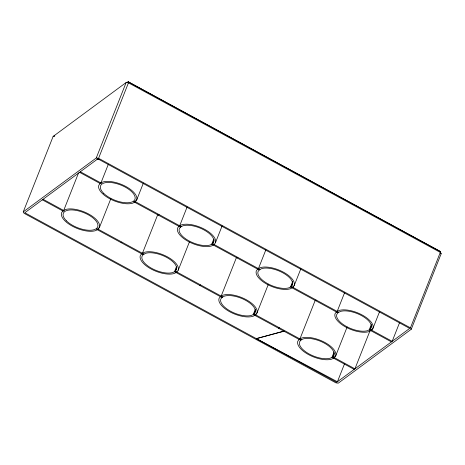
<?xml version="1.0" encoding="UTF-8"?>
<svg xmlns="http://www.w3.org/2000/svg" width="465" height="465" viewBox="0 0 465 465"><rect width="100%" height="100%" fill="white"/><g stroke="black" fill="none" stroke-linecap="round" stroke-linejoin="round"><path stroke-width="0.7" d="M23.25 211.895L53.126 136.437L126.137 82.526L128.323 81.834L440.175 251.396L441.14 253.797L411.263 329.255L338.253 383.166L335.928 382.858L24.081 213.301L23.25 211.895L96.261 157.984L126.137 82.526L128.456 82.834L440.309 252.39L441.14 253.797M63.682 210.476L78.539 172.945M96.261 157.984L98.58 158.292L128.456 82.834L128.323 81.834L127.154 82.706M100.928 182.972L108.362 164.203M98.167 229.228L98.696 227.885M99.469 227.385A20.321 8.975 21.6 0 0 88.176 213.761A20.321 8.975 21.6 0 0 65.513 209.535L62.926 210.86L61.537 212.819A20.321 8.975 21.6 0 0 72.831 226.438A20.321 8.975 21.6 0 0 95.499 230.663L98.086 229.338L99.469 227.385L110.879 198.567M135.414 201.723L135.949 200.38M136.722 199.88A20.321 8.975 21.6 0 0 125.428 186.256A20.321 8.975 21.6 0 0 102.759 182.03L100.178 183.355L98.789 185.314A20.321 8.975 21.6 0 0 110.083 198.933A20.321 8.975 21.6 0 0 132.752 203.159L135.332 201.833L136.722 199.88L143.354 183.123M142.43 253.291L157.821 214.423M179.682 225.787L187.11 207.024M176.357 266.991L174.497 271.682L221.939 297.478M176.909 267.154L175.322 271.176L222.764 296.972M178.223 270.2A20.321 8.975 21.6 0 0 166.929 256.581A20.321 8.975 21.6 0 0 144.26 252.356L141.674 253.681L140.291 255.634A20.321 8.975 21.6 0 0 151.584 269.258A20.321 8.975 21.6 0 0 174.247 273.484L176.834 272.159L178.223 270.2L189.365 242.056M213.604 239.487L211.749 244.177L259.191 269.973M214.162 239.649L212.569 243.672L260.011 269.468M215.469 242.695A20.321 8.975 21.6 0 0 204.181 229.076A20.321 8.975 21.6 0 0 181.513 224.851L178.926 226.176L177.543 228.129A20.321 8.975 21.6 0 0 188.831 241.754A20.321 8.975 21.6 0 0 211.499 245.979L214.086 244.654L215.469 242.695L222.107 225.944M221.177 296.112L236.569 257.238M258.43 268.607L265.858 249.839M255.372 309.138L253.251 314.503L300.692 340.299M255.395 310.643L254.07 313.991L301.512 339.787M255.669 314.863L256.198 313.52M256.971 313.021A20.321 8.975 21.6 0 0 245.677 299.396A20.321 8.975 21.6 0 0 223.008 295.17L220.427 296.496L219.038 298.454A20.321 8.975 21.6 0 0 230.332 312.073A20.321 8.975 21.6 0 0 253.001 316.299L255.581 314.974L256.971 313.021L268.381 284.202M292.619 281.633L290.497 286.998L337.939 312.794M292.648 283.139L291.322 286.487L338.764 312.282M292.915 287.358L293.45 286.016M294.223 285.516A20.321 8.975 21.6 0 0 282.929 271.891A20.321 8.975 21.6 0 0 260.261 267.666L257.68 268.991L256.291 270.95A20.321 8.975 21.6 0 0 267.584 284.568A20.321 8.975 21.6 0 0 290.253 288.794L292.834 287.469L294.223 285.516L300.855 268.758M299.931 338.927L315.317 300.059M337.183 311.422L344.612 292.659M334.12 351.959L331.998 357.318L354.185 369.379M334.149 353.458L332.818 356.812L354.929 368.832L370.053 330.632M334.684 357.01L335.213 355.667M335.718 355.835A20.321 8.975 21.6 0 0 324.43 342.217A20.321 8.975 21.6 0 0 301.762 337.991L299.175 339.316L297.792 341.269A20.321 8.975 21.6 0 0 309.086 354.894A20.321 8.975 21.6 0 0 331.748 359.12L334.335 357.794L335.718 355.835L347.128 327.023M344.582 363.665L337.421 381.759L256.349 338.636L283.551 331.15M371.372 324.454L369.251 329.813L391.431 341.874M371.663 325.285L370.07 329.307L392.181 341.327L399.609 322.565M371.669 330.173L372.198 328.831M372.971 328.331A20.321 8.975 21.6 0 0 361.677 314.712A20.321 8.975 21.6 0 0 339.014 310.486L336.428 311.812L335.038 313.765A20.321 8.975 21.6 0 0 346.332 327.389A20.321 8.975 21.6 0 0 369.001 331.615L371.587 330.29L372.971 328.331L379.603 311.579M411.263 329.255L410.432 327.848L440.309 252.39L440.181 251.408L128.323 81.84L128.456 82.834M121.08 242.643L121.83 242.091M158.333 215.138L159.077 214.586M142.156 254.099L142.9 253.547M179.409 226.595L180.153 226.042M175.235 272.083L175.985 271.537M212.488 244.578L213.232 244.032M199.834 285.458L200.578 284.906M237.086 257.953L237.83 257.401M220.904 296.914L221.654 296.368M258.156 269.409L258.9 268.863M253.989 314.904L254.733 314.352M291.241 287.399L291.985 286.847M278.582 328.278L279.326 327.726M315.834 300.774L316.578 300.221M299.658 339.735L300.402 339.183M336.91 312.23L337.654 311.678M332.737 357.719L333.481 357.172M369.989 330.214L370.733 329.668M256.349 338.636L284.307 331.179M97.092 159.39L99.411 159.698M98.58 158.292L410.432 327.848M80.329 171.765L101.405 183.227L100.655 183.774L79.585 172.317M181.263 226.647L134.484 201.211L133.74 201.764L180.443 227.158M43.076 199.27L64.153 210.732L63.409 211.279L42.332 199.822M144.011 254.152L97.232 228.716L96.488 229.268L143.191 254.663M143.284 254.524L142.028 256.302A18.461 8.149 21.6 0 0 152.288 268.677A18.461 8.149 21.6 0 0 172.875 272.513L175.224 271.31L176.485 269.537A18.461 8.149 21.6 0 0 166.226 257.162A18.461 8.149 21.6 0 0 145.632 253.32L143.284 254.524M180.536 227.019L179.281 228.797A18.461 8.149 21.6 0 0 189.534 241.172A18.461 8.149 21.6 0 0 210.128 245.008L212.476 243.805L213.731 242.032A18.461 8.149 21.6 0 0 203.478 229.658A18.461 8.149 21.6 0 0 182.885 225.816L180.536 227.019M222.038 297.344L220.776 299.117A18.461 8.149 21.6 0 0 231.035 311.492A18.461 8.149 21.6 0 0 251.623 315.334L253.971 314.131L255.233 312.352A18.461 8.149 21.6 0 0 244.974 299.977A18.461 8.149 21.6 0 0 224.386 296.141L222.038 297.344M259.29 269.84L258.029 271.612A18.461 8.149 21.6 0 0 268.288 283.987A18.461 8.149 21.6 0 0 288.875 287.829L291.224 286.626L292.485 284.847A18.461 8.149 21.6 0 0 282.226 272.473A18.461 8.149 21.6 0 0 261.638 268.636L259.29 269.84M300.785 340.159L299.53 341.938A18.461 8.149 21.6 0 0 309.783 354.313A18.461 8.149 21.6 0 0 330.377 358.149L332.725 356.946L333.986 355.173A18.461 8.149 21.6 0 0 323.727 342.798A18.461 8.149 21.6 0 0 303.134 338.956L300.785 340.159M338.038 312.654L336.776 314.433A18.461 8.149 21.6 0 0 347.035 326.808A18.461 8.149 21.6 0 0 367.629 330.644L369.977 329.441L371.233 327.668A18.461 8.149 21.6 0 0 360.974 315.293A18.461 8.149 21.6 0 0 340.386 311.451L338.038 312.654M97.836 158.838L24.825 212.749L336.677 382.306L409.688 328.4L97.836 158.838M54.765 135.919L53.126 136.437L54.765 135.925M66.483 220.892A18.461 8.149 21.6 0 0 96.476 228.495A18.461 8.149 21.6 0 0 78.556 210.918A18.461 8.149 21.6 0 0 66.483 220.892M103.736 193.388A18.461 8.149 21.6 0 0 133.722 200.99A18.461 8.149 21.6 0 0 115.808 183.413A18.461 8.149 21.6 0 0 103.736 193.388"/></g></svg>
